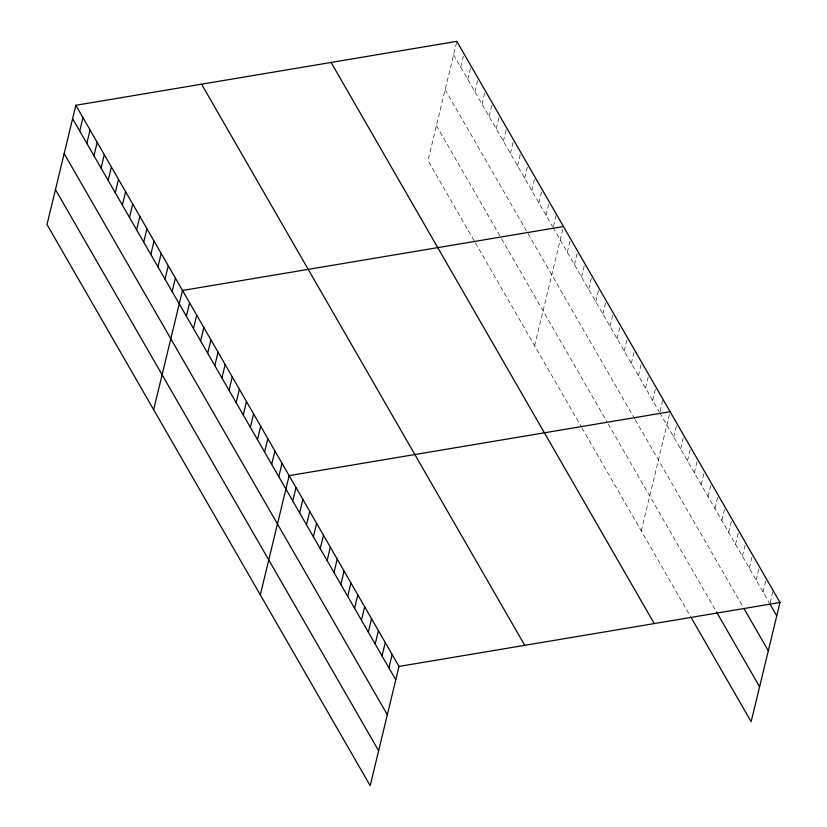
<?xml version="1.0" encoding="UTF-8"?>
<svg xmlns="http://www.w3.org/2000/svg" width="827" height="827" viewBox="0 0 827 827"><rect width="100%" height="100%" fill="white"/><g stroke="black" fill="none" stroke-linecap="round" stroke-linejoin="round"><path stroke-width="0.62" stroke-dasharray="4.13 3.1" d="M456.525 42.57L427.983 160.572L474.781 241.846M460.691 67.09L463.637 54.913M467.803 79.433L471.039 66.036M474.915 91.776L478.151 78.389M482.017 104.119L485.263 90.732M489.129 116.473L492.375 103.075M496.241 128.816L499.477 115.418M503.354 141.159L506.3 128.981M510.455 153.502L513.402 141.324M517.568 165.845L520.814 152.457M524.68 178.198L527.915 164.8M531.792 190.541L535.028 177.143M538.894 202.884L542.14 189.486M546.006 215.227L549.252 201.829M553.418 226.35L556.354 214.183M534.624 345.748L563.466 226.526M567.343 252.266L570.578 238.869M574.445 264.609L577.391 252.431M581.557 276.952L584.803 263.555M588.669 289.295L591.905 275.908M595.781 301.638L599.017 288.251M602.883 313.991L606.129 300.594M609.995 326.334L613.241 312.937M617.107 338.677L620.054 326.5M624.22 351.02L627.166 338.843M631.321 363.363L634.268 351.196M638.434 375.716L641.68 362.319M645.546 388.059L648.781 374.662M652.658 400.402L655.894 387.005M660.06 411.526L663.006 399.358M641.266 530.924L670.118 411.701M673.747 437.018L676.682 424.84M680.611 448.937L683.846 435.55M687.475 460.866L690.721 447.469M694.339 472.786L697.585 459.398M701.213 484.715L704.449 471.318M708.077 496.634L711.323 483.247M714.942 508.564L717.888 496.386M721.816 520.483L725.052 507.096M728.68 532.412L731.916 519.015M735.544 544.331L738.79 530.934M742.419 556.261L745.654 542.863M749.283 568.18L752.229 556.002M756.147 580.109L759.393 566.712M763.021 592.029L766.257 578.631M770.175 602.738L773.121 590.561M453.578 54.747L552.529 226.546M553.118 227.57L659.171 411.722M659.76 412.745L769.265 602.873M445.133 89.667L527.492 232.666M528.081 233.69L634.722 418.865M635.322 419.899L742.708 606.356M436.429 125.652L500.418 236.749M501.596 238.817L607.059 421.925M608.248 423.982L715.893 610.905M475.38 242.869L581.433 427.021M582.022 428.045L690.586 616.56"/><path stroke-width="1.24" d="M75.857 105.287L47.005 224.52L370.176 785.65L399.017 666.428L75.857 105.287L456.824 41.35L779.995 602.48L751.143 721.713L691.217 617.645M79.723 131.028L82.958 117.641M86.835 143.371L90.071 129.984M93.937 155.724L97.183 142.327M101.049 168.067L104.295 154.67M108.161 180.41L111.397 167.013M115.273 192.753L118.509 179.366M122.375 205.096L125.621 191.709M129.488 217.449L132.733 204.052M136.6 229.792L139.835 216.395M143.712 242.135L146.948 228.738M150.814 254.478L154.06 241.091M157.926 266.821L161.172 253.434M165.038 279.175L168.274 265.777M172.15 291.517L175.386 278.12M153.657 409.685L182.498 290.463L563.466 226.526M186.364 316.203L189.61 302.816M193.477 328.546L196.712 315.159M200.589 340.9L203.824 327.502M207.701 353.243L210.937 339.845M214.803 365.586L218.049 352.188M221.915 377.929L225.151 364.531M229.027 390.272L232.263 376.885M236.14 402.615L239.375 389.228M243.241 414.968L246.487 401.571M250.354 427.311L253.6 413.913M257.466 439.654L260.701 426.256M264.578 451.997L267.814 438.61M271.68 464.34L274.926 450.953M278.792 476.693L282.038 463.296M260.298 594.861L289.14 475.639L670.118 411.701M292.768 500.955L296.014 487.568M299.643 512.885L302.878 499.487M306.507 524.804L309.743 511.417M313.371 536.733L316.617 523.336M320.235 548.652L323.481 535.265M327.11 560.582L330.345 547.185M333.974 572.501L337.22 559.114M340.838 584.431L344.084 571.033M347.712 596.35L350.948 582.952M354.576 608.279L357.812 594.882M361.44 620.198L364.686 606.801M368.315 632.128L371.55 618.73M375.179 644.047L378.415 630.65M382.043 655.966L385.289 642.579M388.917 667.896L392.153 654.498M399.017 666.428L779.995 602.48M769.885 603.948L776.749 615.877M743.959 608.527L768.304 650.797M716.523 611.99L759.599 686.782M331.1 62.449L654.271 623.589M201.571 84.189L524.742 645.329M72.611 118.685L395.782 679.815M64.165 153.605L387.336 714.745M55.461 189.59L378.632 750.73"/></g></svg>
